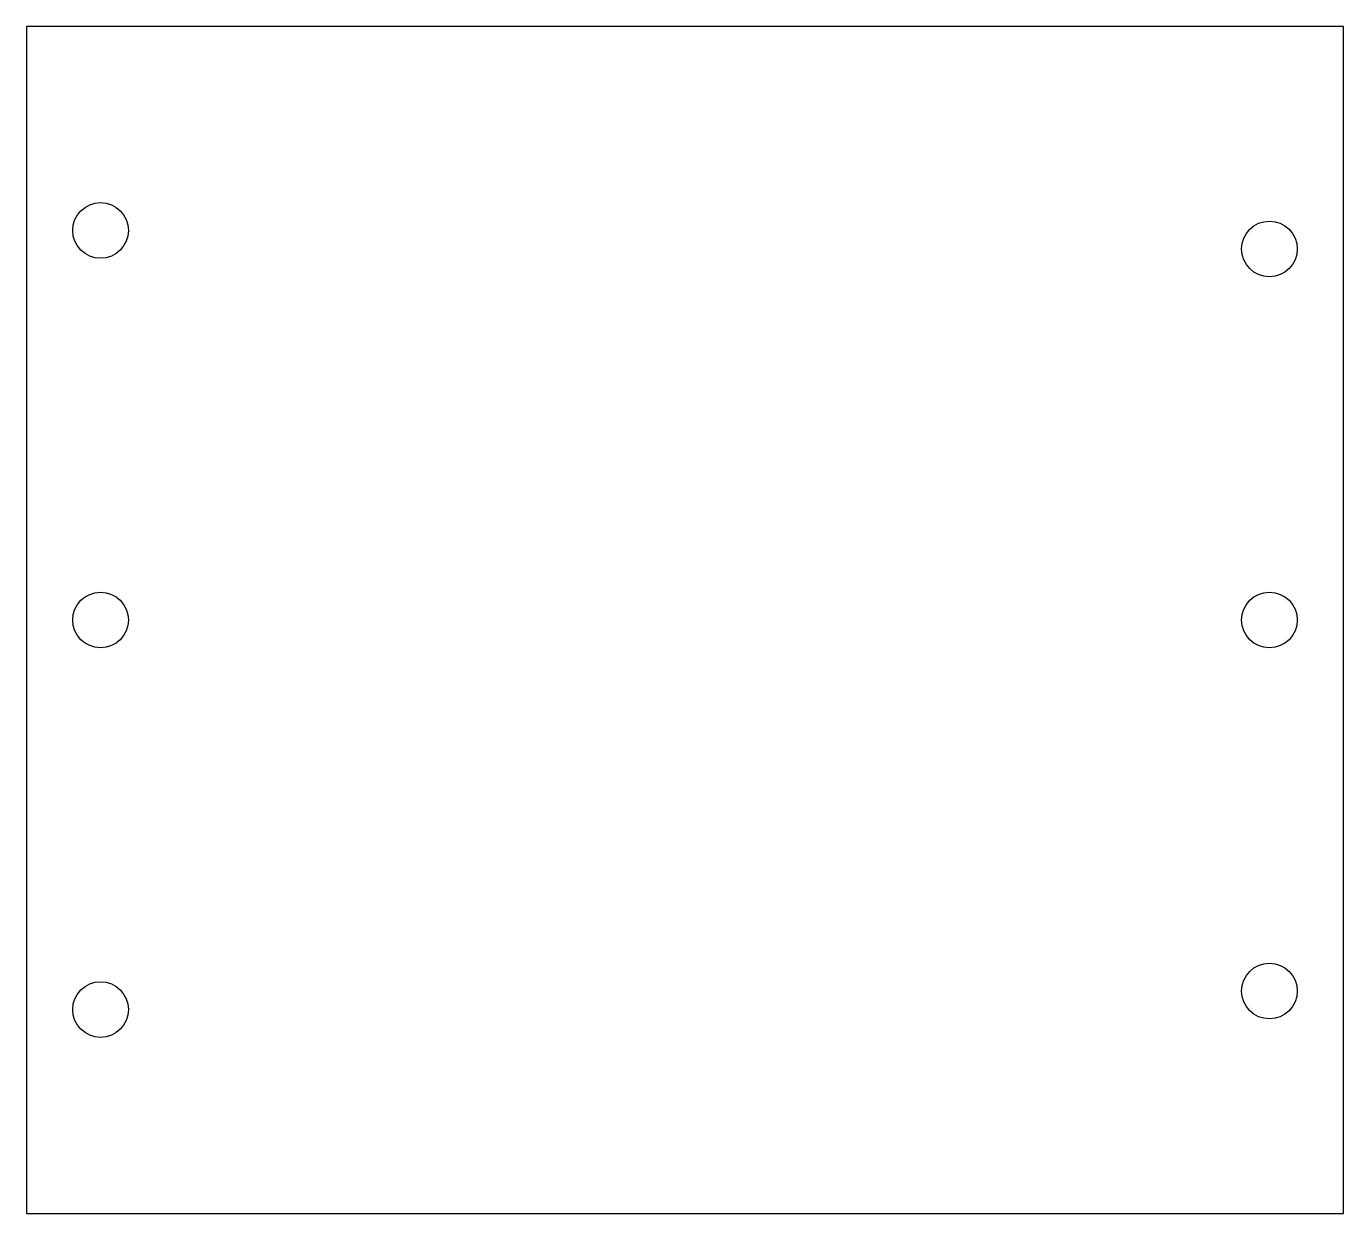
# Model space of a CAD drawing. Header units: millimetres. Extents: x -35.5 to 35.5, y -32 to 32.
import ezdxf

# ---------------------------------------------------------------- set-up
doc = ezdxf.new("R2010")
doc.units = ezdxf.units.MM

msp = doc.modelspace()

# ---------------------------------------------------------------- linework, layer by layer
msp.add_lwpolyline([(-35.5, 32), (-35.5, -32), (35.5, -32), (35.5, 32)], close=True)
for centre in [(-31.5, 21), (31.5, 20), (-31.5, 0), (31.5, 0), (31.5, -20), (-31.5, -21)]:
    msp.add_circle(centre, 1.5)

doc.saveas('drawing.dxf')
